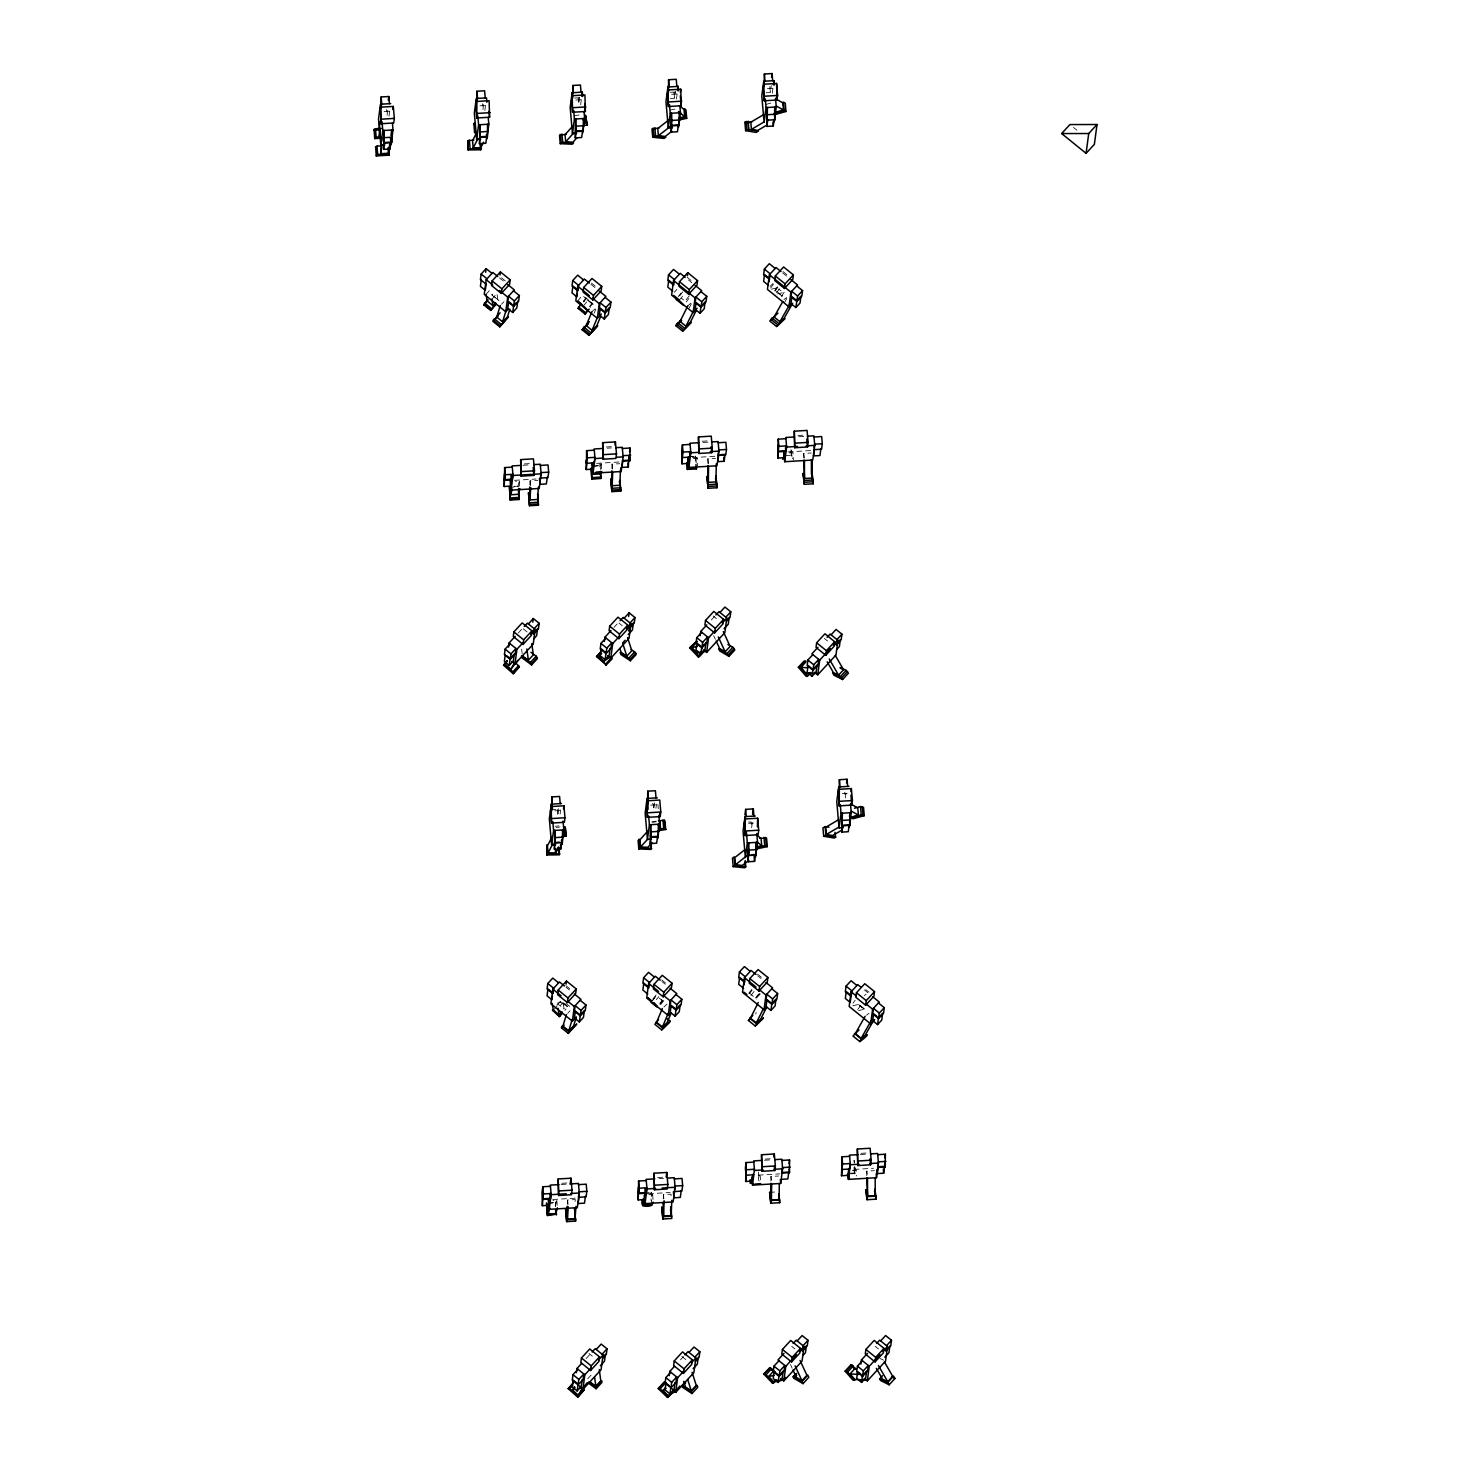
<?xml version="1.0" encoding="UTF-8"?>
<svg xmlns="http://www.w3.org/2000/svg" width="1471" height="1471" viewBox="0 0 1471 1471"><rect width="100%" height="100%" fill="white"/><g stroke="black" fill="none" stroke-linecap="round" stroke-linejoin="round"><path stroke-width="0.75" stroke-dasharray="5 3.75" d="M707.827 463.347L707.882 458.823L715.55 458.364M770.878 1180.992L770.951 1176.469L778.619 1176.009M611.918 468.569L612.083 464.156L619.751 463.696M663.256 1198.994L663.421 1194.599L671.089 1194.139L670.923 1198.534M529.799 484.934L530.112 480.815L537.779 480.355M567.31 1204.179L567.622 1200.042L575.29 1199.582L574.977 1203.719M387.774 110.343L387.075 115.492L386.56 109.516M389.024 116.172L389.87 109.902M483.591 104.606L482.893 109.755L482.378 103.779M484.842 110.435L485.687 104.147M579.629 97.141L578.71 104.018L578.195 98.024M580.659 104.698L581.486 98.41M558.116 813.72L558.796 808.572M560.102 814.033L560.653 809.841M670.261 98.52L674.527 98.281L675.446 91.404M676.476 98.962L677.304 92.673M654.613 802.835L653.694 809.694L653.161 803.718L646.78 804.104M655.919 808.296L656.471 804.104M766.078 92.783L770.344 92.526L771.264 85.667M772.293 93.206L773.121 86.936M752.306 822.73L751.607 827.879L751.093 821.903L744.694 822.289M846.009 793.071L845.329 798.22L844.795 792.244M517.792 486.809L519.3 481.072L515.475 481.311M555.707 1206.661L555.542 1201.936L555.707 1202.892L548.996 1203.296M555.321 1206.055L556.81 1200.318L552.986 1200.538M774.592 290.872L777.589 286.33M781.432 296.425L784.429 291.883M594.155 313.231L595.792 309.315M689.329 307.825L691.296 303.909M755.726 1014.089L756.168 1012.379M784.65 302.272L786.82 298.429M770.62 288.095L773.93 283.572M777.828 287.341L775.364 290.688L782.223 296.241L784.668 292.894M776.486 292.858L779.795 288.334M852.959 1003.24L855.166 1000.225M857.722 1009.511L861.031 1004.969M678.149 296.719L680.981 293.078M682.709 291.865L679.197 296.406L683.592 299.974M679.437 300.102L684.125 294.053M686.24 299.643L689.752 295.101M686.258 301.868L688.869 298.521M748.721 993.293L754.347 986.03M749.566 993.458L752.177 990.093M751.019 995.389L754.531 990.847M755.469 997.945L758.981 993.403M759.79 993.403L755.561 998.846L760.323 993.955M599.561 466.27L601.326 464.045L597.483 464.284M593.457 465.994L600.168 465.59L593.199 466.325M651.837 1205.282L651.157 1192.301L651.34 1193.477L644.629 1193.864M648.84 1194.709L652.664 1194.489L650.918 1196.695L651.157 1200.52M577.662 301.04L581.321 296.59M583.417 301.022L585.863 298.043L593.199 304.166L590.496 307.476M586.359 298.631L583.656 301.923L585.936 298.944L583.674 296.388M583.527 305.803L588.4 299.845M589.356 306.667L591.802 303.688L589.54 301.132M590.257 306.575L592.703 303.596L585.476 297.473M652.995 998.791L657.886 992.833M651.451 1001.659L656.342 995.72L652.425 1000.685M656.36 999.6L658.806 996.621M659.762 1003.443L662.207 1000.464L659.927 997.908M659.835 1004.325L663.495 999.875M660.626 1004.583L664.69 999.618M486.037 294.402L491.02 288.665M491.902 299.146L496.885 293.428L497.97 299.992L492.105 295.23L491.388 290.853M556.865 1004.932L560.745 1000.868L567.696 1007.065L564.919 1010.264M553.942 1009.492L560.837 1001.53M560.543 1005.337L563.044 1002.468M674.27 292.269L676.917 289.382M770.087 286.514L772.735 283.646M518.233 633.045L522.793 628.099M614.051 627.308L617.085 623.998M711.376 619.916L714.428 616.606M586.12 1358.579L590.68 1353.633M587.665 1378.823L592.004 1374.098M680.448 1359.866L683.482 1356.575M501.482 304.258L503.928 301.776M567.641 1013.317L570.068 1010.834M864.268 995.536L866.162 994.267M591.93 311.778L595.056 308.818M663.899 1007.065L667.007 1004.105M687.876 305.766L690.8 303.228M783.896 299.643L786.58 297.547M866.456 1015.247L869.14 1013.17M564.165 1003.645L567.585 1006.421L566.703 1007.047L559.844 1001.494M765.95 104.441L770.988 103.062M771.466 289.162L777.276 287.838M777.332 293.924L783.142 292.582L778.747 289.033M852.684 1005.815L858.807 1004.325L865.647 1009.878L857.648 1004.601M858.549 1010.577L864.36 1009.235L858.494 1004.491M670.022 110.104L675.391 108.964M574.131 115.768L579.739 114.867M651.763 821.866L656.231 821.149M652.425 822.363L656.158 821.756M555.119 826.297L558.943 825.875M556.148 827.456L559.955 827.033M574.573 98.042L580.328 97.711M670.39 92.305L676.127 91.956M384.188 111.52L390.569 111.134M480.006 105.783L486.386 105.397M575.805 100.046L582.203 99.66M671.622 94.291L678.021 93.923M767.439 88.554L773.838 88.168M606.291 446.982L612.69 446.614M702.108 441.245L708.507 440.859M797.926 435.508L804.324 435.122M607.137 448.195L611.458 447.938M702.954 442.458L709.445 442.072M798.771 436.722L805.262 436.335M524.32 463.935L530.7 463.549M522.996 465.277L531.638 464.744M688.814 456.451L695.801 456.267L696.243 463.935M689.108 456.672L695.801 456.267M596.527 463.365L620.321 461.949M692.345 457.628L716.138 456.212M788.162 451.891L811.955 450.475M693.337 458.529L697.18 458.308L697.603 465.976M789.21 452.866L793.034 452.627L793.384 460.166M803.718 457.977L803.699 453.436L811.367 452.976M785.477 455.605L791.233 455.256L792.667 458.529M514.556 480.318L536.161 479.013M513.912 486.423L518.38 486.147L511.448 487.416M550.963 809.841L559.495 809.142M554.806 810.87L561.187 810.503M650.605 805.133L657.004 804.747M842.239 793.66L848.638 793.274M748.537 823.319L754.917 822.933M765.196 1159.074L771.576 1158.688M861.013 1153.338L867.394 1152.951M764.497 1160.251L773.139 1159.736M860.314 1154.514L868.956 1154M561.83 1183.291L568.229 1182.905M657.647 1177.535L664.046 1177.168M561.15 1184.468L567.622 1184.081M659.118 1178.602L663.439 1178.345M758.209 1175.164L779.832 1173.876M854.026 1169.427L873.498 1168.268M852.261 1170.567L856.104 1170.328L856.361 1175.991M866.787 1175.678L866.768 1171.137L874.436 1170.677M850.459 1173.196L854.283 1172.957L855.717 1176.248M850.477 1173.821L854.964 1173.564L854.651 1166.76M644.28 1192.926L650.991 1192.521M552.71 1199.509L576.485 1198.093M648.509 1193.772L670.132 1192.466M548.683 1202.91L555.394 1202.506M769.609 1192.337L776.32 1191.951M879.934 1358.432L883.391 1360.142M697.18 458.308L695.213 456.948L695.526 462.703M1073.425 127.389L1076.919 130.202M782.995 271.547L787.886 275.518M782.646 272.907L787.61 276.934M776.651 291.35L781.781 295.506M687.196 277.284L692.069 281.255M688.483 279.986L691.793 282.671M591.379 283.039L596.27 286.992M591.011 284.381L595.976 288.408M587.407 300.121L591.802 303.688M501.427 277.817L506.318 281.77M499.441 277.854L504.406 281.862M824.312 638.377L827.585 641.025M713.196 616L716.451 618.647M618.997 623.06L622.27 625.708M523.198 628.797L528.071 632.769M865.775 989.615L869.03 992.245M864.36 989.946L867.669 992.631M757.51 974.151L762.383 978.105M757.712 975.806L761.022 978.491M749.603 993.182L756.407 998.993M661.693 979.888L666.584 983.86M661.895 981.562L665.205 984.228M659.265 998.092L662.207 1000.464M565.875 985.625L570.766 989.597M566.078 987.298L569.387 989.983M565.783 1003.296L570.748 1007.304M875.19 1346.333L878.463 1348.962M791.729 1346.351L794.984 1348.981M681.937 1356.483L686.828 1360.454M589.117 1353.541L592.372 1356.188M713.656 635.619L715.366 639.315M790.46 1364.518L792.17 1368.214M854.669 1167.055L856.104 1170.328M854.964 1173.564L854.449 1168.636M499.037 300.893L492.031 294.365L492.197 295.34M563.393 1004.656L564.129 1009.032L558.263 1004.288L557.527 999.912M803.699 453.436L804.435 458.069M866.768 1171.137L867.246 1174.226M707.882 458.823L708.617 464.266M770.951 1176.469L771.429 1180.11M521.598 649.171L522.205 653.676M612.083 464.156L612.782 470.297M663.421 1194.599L663.899 1198.7M854.449 1162.237L854.063 1160.251L854.357 1166.54M530.112 480.815L530.792 487.526M567.622 1200.042L568.082 1204.528M769.811 86.55L770.344 92.526M673.994 92.287L674.527 98.281M657.886 804.398L658.273 808.793M557.344 809.455L557.877 815.449M519.3 481.072L519.87 488.574M556.81 1200.318L557.252 1205.926M652.664 1194.489L653.05 1200.226M601.326 464.045L601.823 471.713M600.168 465.59L600.425 469.414M760.452 1179.852L760.231 1176.028L758.264 1174.649L758.576 1180.422M758.484 1172.074L759.257 1181.011M695.507 456.065L695.875 462.446M854.026 1167.312L854.283 1172.957M791.692 451.579L792.005 458.364M791.361 450.512L791.747 458.878M790.975 449.611L791.233 455.256"/><path stroke-width="1.5" d="M591.342 468.035L591.802 479.215L600.922 478.461L600.536 471.327M707.79 465.608L708.342 482.359L716.009 481.9L716.267 463.806M708.084 488.28L706.926 476.494L708.084 488.28L717.039 487.747L715.862 475.96L717.039 487.747M708.342 482.359L708.581 466.528M770.804 1203.223L769.609 1192.337L770.804 1203.223L779.74 1202.69L778.968 1193.845M770.694 1194.581L770.859 1183.272M779.317 1183.714L779.078 1199.564L771.411 1200.023L771.65 1184.173M687.178 462.556L687.472 469.525L686.92 462.979M687.288 469.378L696.427 468.992L696.445 467.778L687.509 468.311M611.826 470.757L612.193 485.706L619.861 485.246L620.449 469.837M611.881 491.627L610.796 479.086L611.881 491.627L620.817 491.093L619.935 480.392M612.193 485.706L612.708 472.504M663.09 1203.388L663.531 1216.131L671.199 1215.671L671.787 1200.281M662.869 1218.999L661.748 1207.213L662.869 1218.999L671.806 1218.466L670.831 1206.937M663.531 1216.131L664.12 1200.741M670.684 1206.68L671.107 1212.325M783.068 458.897L782.793 459.43M529.652 487.011L529.873 499.938L537.54 499.478L538.441 487.066M529.486 505.748L528.494 492.693L529.486 505.748L538.423 505.215L537.632 494.164M529.873 499.938L530.792 487.526M567.162 1206.238L567.383 1219.165L575.051 1218.705L575.97 1206.312M566.666 1221.629L565.618 1209.18L566.666 1221.629L575.602 1221.095L574.573 1208.647L575.602 1221.095M567.383 1219.165L568.302 1206.772M574.683 1207.856L575.051 1218.705M381.191 128.4L375.436 128.749L373.983 130.202L378.231 129.944M381.099 138.2L374.719 138.587L376.171 137.134L380.014 136.895M389.429 103.687L388.785 96.516L381.136 96.976L380.86 108.615M380.529 107.199L380.971 123.748L393.75 122.976L394.357 118.397L393.309 106.427L380.529 107.199L380.971 123.748M380.621 106.464L381.081 103.025L381.43 107.015M375.51 147.56L376.962 146.107L380.805 145.868M379.665 121.836L379.316 136.343L380.29 129.007M389.19 153.793L389.024 155.154L376.245 155.926L377.698 154.473L389.19 153.793L388.638 147.505M384.924 144.949L380.842 145.206L382.791 130.551L382.019 121.78M389.723 144.066L388.509 153.223L380.842 153.683L382.055 144.526M388.307 100.175L388.785 96.516M383.968 143.147L384.078 130.478L383.968 143.147L391.635 142.687L391.746 130.018L391.01 135.516M383.637 149.38L384.023 136.527L383.637 149.38L390.036 148.994L390.937 142.117L384.556 142.503M392.904 109.479L393.309 106.427M392.444 123.362L393.014 129.944L391.065 144.581L390.477 138.017M485.246 97.95L484.603 90.779L476.935 91.239L476.788 117.993L489.567 117.239L489.126 100.69L476.347 101.462M480.741 139.212L476.659 139.469L478.608 124.814L477.836 116.025M479.785 137.41L479.895 124.722L479.785 137.41L487.453 136.95L487.545 124.263M479.454 143.643L480.373 136.766L486.754 136.38L485.835 143.257L479.454 143.643L479.84 130.79L480.19 134.78M488.243 117.606L488.832 124.189L486.883 138.844L486.496 134.468M491.994 273.385L486.129 268.641L481.146 274.047L480.41 279.527L486.276 284.289M481.311 279.472L480.41 286.349L485.283 290.302L486.202 283.443M485.632 272.3L486.129 268.641M497.786 276.511L492.822 272.484L486.184 279.692L484.235 294.347L505.748 311.76L508.396 308.892M492.123 280.906L491.516 285.484L501.28 293.409L509.573 284.418L510.18 279.839L500.416 271.914L492.123 280.906L501.905 288.831L501.28 293.409M500.011 274.967L500.416 271.914M505.748 311.76L507.697 297.105L514.335 289.916L507.716 284.547M511.945 304.295L508.69 301.647L507.771 308.524L512.662 312.477L514.39 300.967L519.373 295.561L513.489 290.817M517.737 301.114L516.817 307.972L512.662 312.477M519.373 295.561L518.638 301.059L513.655 306.464L507.789 301.702L508.525 296.204L514.39 300.967M512.276 467.116L504.627 467.576L504.516 480.245L512.184 479.785L512.919 474.287L505.252 474.747L504.516 480.245M504.185 486.478L504.571 473.625L504.185 486.478L510.566 486.092L511.136 475.243M533.808 464.615L540.28 464.229L541.126 473.809L539.177 488.464L511.062 490.137L513.011 475.482L512.184 465.921L520.826 465.406M520.66 459.614L521.102 476.144L533.881 475.39L534.488 470.812L533.44 458.842L520.66 459.614L521.102 476.144M581.063 92.213L580.42 85.024L572.752 85.483L572.66 98.171M582.718 96.516L582.332 92.14L572.109 92.747L570.16 107.401L572.476 133.714L576.558 133.475M572.715 91.551L571.557 100.304L572.605 112.256L585.384 111.502L584.943 94.953L572.164 95.725M572.605 112.256L572.109 92.747M572.476 133.714L574.425 119.059L573.653 110.288M510.088 643.728L505.123 649.134L504.388 654.632L510.253 659.376L515.218 653.988L515.953 648.49L510.989 653.896L510.253 659.376M575.657 125.053L575.271 137.888L581.652 137.52L582.571 130.643L576.191 131.029L575.271 137.888M505.289 654.577L504.369 661.454L509.26 665.407L513.397 660.902L514.317 654.043L511.559 657.041M575.602 131.654L575.694 118.986L575.602 131.654L583.27 131.195L583.362 118.526M581.78 96.314L582.332 92.14M508.561 647.13L509.113 642.937L515.199 636.336M509.26 665.407L510.18 658.53L506.925 655.901M513.875 631.905L513.269 636.483L523.051 644.408L531.344 635.398L531.95 630.82L522.168 622.913L513.875 631.905L523.658 639.83L523.051 644.408M582.681 133.107L584.649 118.452L584.061 111.87M511.853 661.398L514.979 663.936L516.928 649.281L523.014 642.68M540.537 476.273L541.015 472.614L548.683 472.154L548.058 464.965L540.39 465.424M572.715 280.575L571.998 286.073L577.864 290.817L578.581 285.337L572.715 280.575L577.698 275.169L583.564 279.931M547.267 477.082L546.348 483.959L539.949 484.345L539.434 478.351M548.683 472.154L547.947 477.652L540.28 478.112M532.815 622.196L533.311 618.537L539.177 623.281L538.441 628.779L533.458 634.185L534.194 628.687L539.177 623.281M589.356 283.057L584.392 279.03L577.754 286.238L575.805 300.875L597.318 318.306L601.29 313.985M577.331 293.409L576.871 296.848L571.98 292.894L572.899 286.018L577.79 289.971M524.32 626.444L527.354 623.134L535.168 629.478L533.219 644.133L514.979 663.936M583.693 287.452L583.086 292.03L592.868 299.955L601.143 290.945L601.768 286.367L591.986 278.46L583.693 287.452L593.475 295.377L592.868 299.955M597.318 318.306L599.267 303.651L605.905 296.443L599.285 291.093M594.266 450.181L586.598 450.641L586.506 463.31L594.174 462.85L594.909 457.352L587.242 457.812L586.506 463.31M604.232 319.023L608.387 314.518L609.307 307.641L605.151 312.146L600.26 308.193L599.359 315.051L604.232 319.023L605.96 307.494L610.943 302.107L605.077 297.344M586.102 460.129L586.175 469.543L592.556 469.157L593.475 462.299M586.175 469.543L587.094 462.666M610.943 302.107L610.208 307.586L605.225 312.992L599.359 308.248L600.094 302.75L605.96 307.494M615.779 447.68L622.27 447.294L623.116 456.874L621.167 471.529L593.052 473.202L595.001 458.547L594.174 448.986L602.816 448.453M560.212 803.644L559.587 796.455L551.919 796.914L551.662 807.8M561.499 803.552L551.276 804.177L549.327 818.832L551.625 845.145L555.725 844.906M552.066 807.763L551.919 796.914M551.588 823.098L551.147 806.549L563.926 805.795L564.974 817.747L564.368 822.326L551.588 823.098L550.54 811.128L551.882 802.982L552.416 808.958M602.65 442.661L603.092 459.209L615.871 458.437L616.478 453.859L615.43 441.907L602.65 442.661L603.092 459.209M551.625 845.145L553.592 830.49L552.82 821.719M554.769 843.085L554.861 830.416L554.769 843.085L562.437 842.626L562.529 829.957M554.438 849.319L554.824 836.466L554.438 849.319L560.819 848.932L561.738 842.074M563.522 808.848L563.926 805.795M615.025 444.959L615.43 441.907M563.044 821.112L563.816 829.883L561.848 844.538L561.462 840.143M547.8 983.492L547.065 988.972L552.931 993.734L553.666 988.236L547.8 983.492L552.765 978.086L558.631 982.83M676.862 86.476L676.237 79.287L668.57 79.747L668.478 92.416M678.536 90.779L678.149 86.384L667.926 87.01L665.977 101.664L668.275 127.977L672.376 127.738M668.533 85.814L667.374 94.549L668.422 106.519L681.202 105.747L680.76 89.216L667.981 89.97M668.422 106.519L667.926 87.01M564.423 985.956L559.458 981.929L552.839 989.137L550.871 1003.792L572.384 1021.205L576.356 1016.884M552.397 996.327L551.938 999.747L547.047 995.793L547.966 988.935L552.857 992.888M668.275 127.977L670.243 113.322L669.47 104.551M605.905 637.991L600.94 643.397L600.205 648.895L606.07 653.639L611.035 648.233L611.771 642.753L606.806 648.141L605.077 659.67L600.186 655.698L601.106 648.84L605.997 652.793M671.475 119.298L671.089 132.151L677.469 131.765L678.388 124.906L672.008 125.292L671.089 132.151M671.42 125.918L671.512 113.249L671.42 125.918L679.087 125.458L679.179 112.789M604.379 641.393L604.93 637.2L611.017 630.599M629.551 451.689L630.048 448.03L622.38 448.49M677.579 90.577L678.149 86.384M558.189 990.057L557.583 994.635L567.365 1002.56L575.657 993.55L576.264 988.972L566.482 981.047L558.189 990.057L567.971 997.982L567.365 1002.56M629.257 460.147L622.858 460.533L621.939 467.392L628.338 467.024L628.908 456.157M622.27 461.159L629.937 460.699L630.048 448.03M680.356 92.268L680.76 89.216M609.693 626.168L609.086 630.746L618.868 638.671L627.161 629.662L627.768 625.083L617.985 617.158L609.693 626.168L619.475 634.093L618.868 638.671M678.499 127.37L680.466 112.715L679.878 106.133M610.134 648.288L609.215 655.165L605.077 659.67M566.078 984.099L566.482 981.047M607.67 655.661L610.796 658.199L612.745 643.544L618.831 636.943M550.43 1186.306L542.781 1186.766L542.045 1192.264L542.67 1199.453L550.338 1198.994L551.073 1193.496L543.406 1193.956L542.67 1199.453M542.339 1205.687L542.725 1192.834L542.339 1205.687L548.72 1205.301L549.639 1198.424L543.259 1198.81M668.533 274.838L667.797 280.336L673.663 285.08L674.398 279.582L668.533 274.838L673.516 269.432L679.381 274.194M572.384 1021.205L574.334 1006.55L580.971 999.361L574.352 993.991M569.792 1183.953L578.434 1183.438L579.28 1192.999L577.331 1207.654L549.216 1209.346L551.165 1194.691L550.338 1185.111L558.98 1184.596M628.632 616.459L629.128 612.8L634.994 617.544L634.258 623.042L629.275 628.448M685.173 277.302L680.209 273.293L673.571 280.483L671.622 295.138L693.135 312.569L697.107 308.248M628.742 631.022L630.011 622.95L634.994 617.544M620.137 620.707L623.171 617.397L630.985 623.741L629.036 638.396L610.796 658.199M558.189 1178.97L558.631 1195.5L571.41 1194.746L572.017 1190.168L570.969 1178.197L558.189 1178.97L558.631 1195.5M579.317 1021.922L583.454 1017.417L584.373 1010.559L580.236 1015.064L575.345 1011.092L574.425 1017.969L579.317 1021.922L581.045 1010.412L586.01 1005.006L580.144 1000.262M679.51 281.715L678.903 286.293L688.667 294.218L696.96 285.209L697.585 280.63L687.803 272.705L679.51 281.715L689.292 289.64L688.667 294.218M586.01 1005.006L585.274 1010.503L580.31 1015.909L574.444 1011.147L575.161 1005.649L581.045 1010.412M687.398 275.757L687.803 272.705M570.362 1182.776L570.969 1178.197M693.135 312.569L695.084 297.914L701.722 290.706L695.103 285.356M579.022 1196.659L578.103 1203.535L584.502 1203.149L585.421 1196.291M690.083 444.426L682.415 444.886L681.68 450.383L682.323 457.573L689.991 457.113L690.726 451.615L683.059 452.075L682.323 457.573M700.049 313.286L700.968 306.409L705.124 301.904L704.204 308.781L700.049 313.286L695.158 309.315L696.077 302.456L700.968 306.409M701.777 301.757L695.912 297.013L695.176 302.511L701.042 307.255L701.777 301.757L706.76 296.351L700.895 291.607M681.992 463.806L682.379 450.953L681.992 463.806L688.373 463.42L689.292 456.543M586.837 1191.345L586.102 1196.842L578.434 1197.302L579.169 1191.804L586.837 1191.345L586.212 1184.173L578.544 1184.633M706.76 296.351L706.025 301.849L701.042 307.255M711.596 441.944L718.087 441.557L718.933 451.119L716.965 465.774L688.869 467.465L690.818 452.811L689.991 443.231L698.633 442.716M656.029 797.889L655.404 790.718L647.736 791.177L648.049 809.399M646.964 800.812L647.405 817.361L660.185 816.589L660.792 812.01L659.744 800.04L646.964 800.812L647.405 817.361M646.78 804.104L647.7 797.227L648.049 801.217M647.645 803.846L647.736 791.177M577.974 1369.262L572.991 1374.668L572.256 1380.166L578.121 1384.91L583.104 1379.522L583.84 1374.024L578.857 1379.412L577.147 1390.941L572.256 1386.969L573.175 1380.111L578.048 1384.064M698.468 436.924L698.909 453.473L711.688 452.7L712.295 448.122L711.247 436.151L698.468 436.924L698.909 453.473M648.637 815.982L649.41 824.753L647.442 839.408L640.602 846.965L647.865 847.296L651.984 842.681M576.43 1372.664L577 1368.471L581.56 1363.525M650.587 837.348L650.678 824.679L650.587 837.348L658.236 836.889L658.346 824.22M581.45 1357.972L580.824 1362.551L590.606 1370.476L598.899 1361.466L599.506 1356.887L589.724 1348.962L581.45 1357.972L591.213 1365.879L590.606 1370.476M650.256 843.582L651.157 836.705L657.555 836.337L656.636 843.196L650.256 843.582L650.642 830.729L650.991 834.719M582.203 1379.559L581.284 1386.436L577.147 1390.941M579.721 1386.932L582.865 1389.47L584.814 1374.815L590.901 1368.214M657.666 838.801L659.633 824.146L658.861 815.375M643.618 977.737L642.882 983.235L648.748 987.997L649.483 982.499L643.618 977.737L648.582 972.349L654.448 977.093M772.68 80.721L772.054 73.55L764.387 74.01L764.129 85.649M764.111 81.788L763.192 88.812L764.24 100.782L777.019 100.01L777.626 95.431L776.578 83.461L763.798 84.233L764.24 100.782M718.675 454.796L717.756 461.655L724.155 461.269L725.056 454.41L720.808 454.668M660.24 980.219L655.275 976.192L648.637 983.4L646.688 998.055L668.202 1015.468L670.85 1012.581M765.288 98.814L766.06 107.585L764.093 122.24L761.794 95.909L763.743 81.273L773.967 80.648L774.353 85.042M701.722 632.254L696.739 637.66L696.022 643.158L701.888 647.902L706.852 642.496L707.588 636.998L702.623 642.404L701.888 647.902M771.558 77.209L772.054 73.55M767.053 115.271L766.906 126.414L773.286 126.028L774.206 119.169M767.237 120.181L767.329 107.512L767.237 120.181L774.886 119.721L774.996 107.052L774.5 110.711M592.188 1351.978L595.222 1348.668L603.055 1355.012L601.106 1369.666L582.865 1389.47M766.906 126.414L767.807 119.537M773.397 84.84L773.967 80.648M700.178 635.656L700.748 631.464L706.816 624.862M654.007 984.32L653.4 988.898L663.182 996.805L671.456 987.813L672.082 983.235L662.299 975.31L654.007 984.32L663.789 992.226L663.182 996.805M726.49 449.464L725.755 454.962L718.087 455.422L718.823 449.924L726.49 449.464L725.865 442.293L718.197 442.753M596.215 1349.459L601.179 1344.071L607.045 1348.815L606.309 1354.313L602.577 1358.358M776.578 83.461L777.019 100.01M705.51 620.431L704.903 625.01L714.685 632.916L722.96 623.925L723.585 619.346L713.803 611.421L705.51 620.431L715.292 628.338L714.685 632.916M774.316 121.633L776.265 106.978L775.511 98.208M705.951 642.551L705.032 649.428L698.32 656.967L689.642 647.865L696.813 641.282L689.642 647.865M703.487 649.925L706.613 652.444L708.562 637.789L714.649 631.188M646.247 1180.569L638.579 1181.029L638.488 1193.698L646.155 1193.238L646.891 1187.759L639.223 1188.219L638.488 1193.698M638.157 1199.931L638.543 1187.079L638.157 1199.931L644.537 1199.564L645.107 1188.697M775.199 268.439L769.333 263.695L764.35 269.101L763.614 274.599L769.48 279.343M668.202 1015.468L670.151 1000.813L676.789 993.624L670.169 988.255M667.76 1178.087L674.251 1177.701L675.097 1187.262L673.13 1201.917L645.034 1203.609L646.983 1188.954L646.155 1179.374L654.797 1178.859M780.991 271.565L776.026 267.538L769.388 274.746L767.439 289.401L788.952 306.814L791.6 303.945M768.947 281.936L769.977 275.684M715.936 614.97L718.988 611.66L726.803 618.004L724.854 632.64L706.613 652.444M654.007 1173.214L654.448 1189.763L667.227 1188.991L667.834 1184.412L666.786 1172.461L654.007 1173.214L654.448 1189.763M675.134 1016.185L676.035 1009.308L680.19 1004.822L679.271 1011.68L675.134 1016.185L670.243 1012.232L671.162 1005.355L676.035 1009.308M676.844 1004.675L670.978 999.912L670.243 1005.41L676.108 1010.154L676.844 1004.675L681.827 999.269L675.961 994.506M729.156 617.36L728.255 624.219L724.1 628.724M775.327 275.978L774.721 280.556L784.484 288.463L792.777 279.472L793.384 274.893L783.62 266.968L775.327 275.978L785.109 283.885L784.484 288.463M719.963 612.451L724.927 607.045L730.793 611.807L730.076 617.305L726.343 621.35M681.827 999.269L681.091 1004.767L676.108 1010.154M666.161 1177.039L666.786 1172.461M788.952 306.814L790.902 292.159L797.539 284.969L790.92 279.6M674.509 1189.726L674.987 1186.067L682.654 1185.608L682.029 1178.436L674.362 1178.896M785.9 438.689L778.233 439.149L778.141 451.818L785.808 451.376L786.525 445.878L778.876 446.338L778.141 451.818M795.866 307.531L800.022 303.044L800.923 296.167L796.786 300.672L791.894 296.701L790.975 303.578L795.866 307.531L797.595 296.02L802.559 290.614L796.694 285.87M777.81 458.051L778.196 445.217L777.81 458.051L784.19 457.683L785.109 450.806L778.729 451.192M681.22 1190.535L680.319 1197.412L673.92 1197.799L673.405 1191.804M682.654 1185.608L681.919 1191.105L674.251 1191.565M802.559 290.614L801.842 296.112L796.859 301.518L790.993 296.756L791.729 291.276L797.595 296.02M807.414 436.207L813.904 435.821L814.75 445.382L812.783 460.037L784.687 461.729L786.636 447.074L785.79 437.494L794.45 436.979M670.794 1372.204L665.811 1377.61L665.076 1383.108L670.941 1387.852L675.925 1382.464L676.66 1376.966L671.677 1382.354L670.941 1387.852M794.285 431.187L794.726 447.736L807.505 446.963L808.112 442.385L807.064 430.415L794.285 431.187L794.726 447.736M669.25 1375.606L669.801 1371.413L674.362 1366.467M744.914 814.86L745.65 809.363L753.317 808.903L753.943 816.074M755.23 816L745.006 816.626L743.057 831.28L745.374 857.593L747.323 842.938L746.367 831.979M745.153 818.851L744.271 823.576L745.319 835.546L758.098 834.774L758.705 830.196L757.657 818.225L744.878 818.998L745.319 835.546M669.25 1385.7L665.977 1383.053L665.057 1389.93L669.949 1393.883L670.868 1387.006M674.251 1360.914L673.644 1365.493L683.427 1373.418L691.719 1364.408L692.326 1359.829L682.544 1351.904L674.251 1360.914L684.033 1368.839L683.427 1373.418M675.024 1382.519L674.104 1389.378L669.949 1393.883M752.582 814.401L753.317 808.903M672.541 1389.874L675.667 1392.412L677.635 1377.757L683.702 1371.156M748.5 855.534L748.592 842.865L748.5 855.534L756.168 855.074L756.259 842.405L756.168 855.074M748.169 861.767L748.555 848.914L748.169 861.767L754.549 861.381L755.469 854.522L751.203 854.78M757.657 818.225L757.4 826.794M750.265 971.356L744.4 966.594L739.417 972L738.699 977.498L744.565 982.242L745.043 978.583M755.579 856.986L757.547 842.331L756.774 833.561M814.143 447.846L814.64 444.187L822.307 443.727L821.664 436.556L814.015 437.016M814.493 449.041L813.573 455.918L819.954 455.532L820.873 448.655M756.057 974.482L751.093 970.455L744.455 977.663L742.506 992.3L764.019 1009.731L766.667 1006.844M744.032 984.835L744.491 981.396L739.6 977.443L738.681 984.32L743.572 988.273M685.008 1354.92L688.042 1351.61L695.875 1357.954L693.907 1372.608L675.667 1392.412M698.229 1357.31L697.309 1364.169L693.172 1368.674M689.016 1352.401L693.999 1347.013L699.865 1351.757L699.13 1357.255L695.397 1361.3M749.824 978.564L749.217 983.161L758.981 991.068L767.274 982.076L767.899 977.498L758.117 969.573L749.824 978.564L759.606 986.489L758.981 991.068M822.307 443.727L821.572 449.225L813.904 449.685M812.856 654.632L807.873 660.038L807.138 665.536L813.003 670.28L817.986 664.874L818.722 659.376L813.739 664.782L813.003 670.28M764.019 1009.731L765.968 995.076L772.606 987.868L765.986 982.518M753.796 1162.108L746.128 1162.568L745.392 1168.048L746.018 1175.237L753.685 1174.777M812.01 676.292L812.93 669.434L817.085 664.929L816.166 671.806L812.01 676.292L807.138 672.339L808.039 665.48L812.93 669.434M816.644 642.809L816.019 647.387L825.801 655.294L834.094 646.302L834.701 641.724L824.937 633.799L816.644 642.809L826.408 650.715L825.801 655.294M746.018 1175.237L746.128 1162.568M745.687 1181.47L746.091 1168.618L745.687 1181.47L752.086 1181.084L753.005 1174.207M770.933 1010.448L771.852 1003.571L776.008 999.066L775.088 1005.943L770.933 1010.448L766.06 1006.477L766.961 999.618L771.852 1003.571M772.661 998.919L766.796 994.175L766.06 999.673L771.926 1004.417L772.661 998.919L777.644 993.532L771.779 988.769M814.603 672.302L817.747 674.821L819.696 660.166L830.324 648.619M777.644 993.532L776.909 999.03L771.926 1004.417M775.309 1159.608L781.8 1159.222L782.627 1168.801L780.678 1183.438L752.564 1185.13L754.421 1169.28L746.753 1169.739M761.537 1154.753L761.978 1171.284L774.757 1170.53L775.364 1165.951L774.316 1153.981L761.537 1154.753L761.978 1171.284M827.07 637.329L830.104 634.038L837.937 640.363L835.969 655.018L817.747 674.821M841.927 634.185L841.191 639.683L836.227 645.07L836.962 639.572L841.927 634.185L836.061 629.423L831.097 634.828M773.911 1157.033L774.316 1153.981M847.664 786.415L847.039 779.244L839.371 779.704L839.297 793.531M838.599 789.339L839.04 805.869L851.819 805.115L852.426 800.537L851.378 788.566L838.599 789.339L839.04 805.869M789.081 1163.616L789.559 1159.957L781.892 1160.417M838.415 792.612L839.095 787.463M790.184 1167.128L782.535 1167.588L781.8 1173.086L789.467 1172.626L789.559 1159.957M843.159 827.677L839.077 827.916L841.026 813.279L840.272 804.49M846.542 782.903L847.039 779.244M842.037 820.965L841.872 832.108L848.271 831.722L849.19 824.845L842.791 825.231L841.872 832.108M842.203 825.875L842.313 813.187L842.203 825.875L849.87 825.415L849.981 812.728L849.484 816.405M778.95 1360.749L773.967 1366.154L773.231 1371.652L779.097 1376.396L784.08 1370.99L784.815 1365.493L779.832 1370.898L779.097 1376.396M850.955 791.619L851.378 788.566M849.3 827.309L851.249 812.654L850.477 803.883M778.104 1382.427L779.023 1375.55L783.179 1371.046L782.259 1377.922L778.104 1382.427L773.213 1378.456L774.132 1371.597L779.023 1375.55M782.407 1349.459L781.8 1354.037L791.582 1361.944L799.875 1352.952L800.481 1348.374L790.699 1340.449L782.407 1349.459L792.189 1357.365L791.582 1361.944M780.696 1378.419L783.822 1380.938L785.79 1366.283L796.418 1354.736M856.913 985.496L851.047 980.752L846.064 986.14L845.329 991.638L851.194 996.382M793.163 1343.464L796.197 1340.155L804.03 1346.498L802.063 1361.135L783.822 1380.938M861.05 987.28L857.74 984.595L851.102 991.803L849.153 1006.458L870.667 1023.871L874.638 1019.55M850.9 997.264L850.201 1002.413L845.329 998.46L846.23 991.583L851.121 995.536M851.452 994.561L851.93 990.902L846.064 986.14M808.02 1340.302L807.285 1345.8L802.32 1351.187L803.037 1345.689L808.02 1340.302L802.155 1335.539L797.172 1340.945M856.471 992.723L855.865 997.301L865.628 1005.208L873.921 996.216L874.528 991.638L864.764 983.713L856.471 992.723L866.235 1000.629L865.628 1005.208M849.613 1156.353L841.945 1156.813L841.835 1169.5L849.503 1169.04L850.238 1163.543L842.57 1164.002L841.835 1169.5M841.89 1162.881L841.504 1175.734L847.903 1175.347L848.804 1168.47M841.504 1175.734L842.423 1168.857M871.126 1153.871L877.599 1153.485L878.444 1163.046L876.495 1177.701L848.381 1179.393L850.348 1164.738L849.503 1155.158L858.145 1154.643M870.667 1023.871L872.616 1009.216L879.253 1002.008L872.634 996.658M857.354 1149.016L857.795 1165.547L870.575 1164.793L871.181 1160.214L870.133 1148.244L857.354 1149.016L857.795 1165.547M877.58 1024.588L878.5 1017.711L882.655 1013.225L881.736 1020.083L877.58 1024.588L872.689 1020.635L873.609 1013.758L876.863 1016.387M879.309 1013.059L873.443 1008.315L872.708 1013.813L878.573 1018.557L879.309 1013.059L884.292 1007.672L878.408 1002.909M884.292 1007.672L883.556 1013.17L878.573 1018.557M877.286 1173.582L878.187 1166.705L884.586 1166.338L883.666 1173.196L877.286 1173.582L876.937 1169.592M884.88 1157.879L885.377 1154.22L877.709 1154.68M862.411 1360.73L857.446 1366.136L856.71 1371.616L862.576 1376.378L867.541 1370.972L868.276 1365.474L863.312 1370.88L862.576 1376.378M886.002 1161.391L878.334 1161.851L877.617 1167.349L885.266 1166.889L885.377 1154.22M860.884 1364.132L861.436 1359.94L867.522 1353.338M861.583 1382.391L862.502 1375.532L866.64 1371.027L865.72 1377.904L861.583 1382.391L856.692 1378.437L857.611 1371.579L862.502 1375.532M865.886 1349.422L865.279 1354L875.061 1361.925L883.336 1352.934L883.961 1348.355L874.179 1340.43L865.886 1349.422L875.668 1357.347L875.061 1361.925M864.176 1378.382L867.302 1380.92L869.269 1366.265L879.897 1354.717M876.642 1343.428L879.676 1340.136L887.491 1346.461L885.542 1361.116L867.302 1380.92M889.863 1345.818L888.944 1352.695L884.788 1357.2M880.651 1340.927L885.634 1335.521L891.5 1340.283L890.764 1345.781L885.781 1351.169M1086.076 153.352L1088.724 133.53L1097.017 124.52L1069.932 124.557L1061.639 133.548L1086.076 153.352L1094.369 144.342L1097.017 124.52M519.87 488.574L518.362 494.311L510.713 494.771L512.202 489.034M510.18 500.03L509.444 486.68L510.18 500.03L519.116 499.496L518.564 488.409M547.635 1214.66L556.571 1214.127L547.396 1215.524L546.771 1203.425M557.38 1207.801L555.891 1213.538L548.223 1213.998L549.731 1208.261M500.066 312.79L492.877 321.303L499.735 326.856L508.378 316.835L499.735 326.856M500.269 305.49L496.738 317.074L502.604 321.818L507.495 316.853L509.83 309.149M502.604 321.818L506.134 310.252M561.481 1027.88L562.014 1026.151L568.854 1031.686L568.321 1033.414L561.481 1027.88L564.184 1025.122M566.427 1014.549L562.897 1026.133L568.762 1030.877L573.635 1025.912L575.988 1018.189M568.762 1030.877L572.293 1019.293M588.952 335.333L597.612 325.882L588.952 335.333L582.111 329.798L589.375 321.671M591.93 311.778L586.194 325.532L592.059 330.295L596.73 325.863L600.848 316.026M592.059 330.295L597.796 316.522M658.512 1019.624L654.852 1024.349L661.693 1029.884L669.489 1022.492L670.059 1021.131L666.639 1018.355M662.336 1008.536L656.581 1022.308L662.446 1027.052L667.135 1022.621L671.236 1012.802M662.446 1027.052L668.202 1013.298M661.693 1029.884L670.059 1021.131M680.172 301.298L683.647 305.233L676.255 299.588L676.752 298.521M682.636 331.177L691.131 322.462L682.636 331.177L675.777 325.643L680.999 319.777M687.876 305.766L680.025 321.45L685.891 326.213L690.285 322.388L696.169 310.62M685.891 326.213L693.742 310.51M755.248 1026.004L763.357 1018.079L755.248 1026.004L748.39 1020.451L752.876 1015.247M758.282 1002.487L750.431 1018.189L756.296 1022.933L760.691 1019.109L766.593 1007.359M756.296 1022.933L763.173 1009.198M473.883 140.094L467.852 140.609L468.109 149.913L480.686 149.785L481.035 144.213M477.303 131.415L472.54 140.701L473.184 147.872L480.723 147.799L483.573 142.227M468.109 149.913L467.852 140.609M473.184 147.872L477.946 138.587M552.232 836.503L547.469 845.788L548.095 852.959L555.652 852.886L558.502 847.314M546.807 854.964L546.789 845.2L546.807 854.964L559.385 854.835L559.311 847.627M548.095 852.959L552.875 843.674M578.232 308.542L580.971 304.001M587.812 309.535L585.072 314.077L589.135 309.131M777.938 313.158L769.756 320.972L776.596 326.507L784.779 318.711L776.596 326.507M782.793 301.555L774.077 316.945L779.943 321.689L783.969 318.563L792.685 303.191M779.943 321.689L789.762 304.387M858.99 1029.939L852.996 1036.062L859.836 1041.597C873.075 1032.311 865.831 1032.293 859.836 1041.597M865.113 1016.296L855.295 1033.598L861.16 1038.342L865.187 1035.216L873.921 1019.844M861.16 1038.342L870.979 1021.039M515.751 662.998L519.392 666.731L513.195 673.718L503.597 665.241L507.09 661.067M507.054 660.755L505.086 664.193L510.842 669.268L517.792 660.442M510.842 669.268L514.776 662.41M513.195 673.718L519.392 666.731M577.79 1397.156L584.171 1389.838L577.79 1397.156L568.192 1388.679L572.936 1383.273M584.723 1385.682L587.223 1382.997L578.305 1395.262L572.55 1390.169L574.517 1386.73M578.305 1395.262L582.24 1388.385L579.353 1385.847M496.279 304.074L490.744 310.436L483.904 304.902L487.563 299.514M490.744 310.436L495.892 303.339M600.922 478.461L600.315 472.301M643.158 1205.485C666.216 1201.494 636.649 1212.876 642.772 1199.748M653.161 1202.138L651.414 1204.363L643.746 1204.823L645.512 1202.598M483.904 304.902L488.059 300.121M486.037 294.402L487.14 300.967L493.006 305.711L495.488 302.842M552.195 1003.443L553.298 1010.007L559.164 1014.769L561.646 1011.901M562.161 1013.445L559.403 1016.626L562.216 1012.195M566.317 134.174L559.513 135.314L560.249 143.68L572.366 144.213L573.598 142.816L562.694 142.356L560.249 143.68M573.267 125.476L565.048 134.707L565.673 141.878L572.936 142.191L577.055 137.594M565.673 141.878L573.892 132.666M648.196 830.563L639.977 839.794L640.602 846.965M638.819 848.932L640.05 847.535L639.315 839.169L638.083 840.548L638.819 848.932L650.936 849.447L651.193 842.258M501.905 288.831L510.18 279.839M513.581 305.619L516.339 302.603M593.475 295.377L601.768 286.367M689.292 289.64L697.585 280.63M785.109 283.885L793.384 274.893M528.328 623.943L533.311 618.537M523.658 639.83L531.95 630.82M530.608 634.424L535.168 629.478M503.597 665.241L506.502 662.097M533.385 633.339L537.54 628.834L536.621 635.711L533.863 638.708M513.6 673.038L512.827 671.842L518.638 665.536M522.499 655.919L528.365 660.24L533.329 654.852L531.822 643.581M536.198 656.195L537.393 658.603L531.601 664.91L530.387 662.502L536.198 656.195L530.921 652.315M531.436 663.789L537.246 657.482M624.145 618.188L629.128 612.8M596.527 656.581L597.502 655.901L606.401 665.002L596.527 656.581L600.867 651.855M597.502 655.901L600.407 652.756M610.483 656.783L603.919 661.233L598.384 655.901L600.867 653.198M619.475 634.093L627.768 625.083M626.425 628.687L630.985 623.741M630.581 626.094L633.357 623.097L632.438 629.956L628.282 634.461M603.919 661.233L606.401 658.53M625.083 640.271L622.601 642.974L626.811 656.14L631.795 650.752L627.584 637.587M605.813 663.899L611.623 657.592L612.212 658.695L605.758 665.444M628.797 658.181L634.608 651.892L635.766 653.179L636.189 654.503L630.379 660.792L620.817 654.448L620.192 652.462L628.797 658.181L630.379 660.792M629.956 659.486L635.766 653.179M706.135 651.12L697.07 653.032L691.848 647.571L696.831 642.183M715.292 628.338L723.585 619.346M725.828 617.195L730.793 611.807M722.243 622.95L726.803 618.004M704.572 644.059L701.814 647.056L700.895 653.933L696.004 649.961L696.923 643.103L700.178 645.732M698.32 656.967L703.175 651.028M699.24 656.765L705.032 650.476M716.23 641.172L719.65 648.564L725.148 651.8L730.131 646.394L723.291 631.592M727.023 653.584L732.834 647.277L734.103 648.564L734.783 650.035L728.972 656.342L719.797 650.973L718.767 648.748L727.023 653.584L728.972 656.342M728.292 654.871L734.103 648.564M798.348 667.282L804.141 660.994L805.851 661.086L800.059 667.393L798.348 667.282L806.31 676.439L810.356 673.35M817.95 647.24L811.882 653.841L819.696 660.166M817.049 673.497L805.648 672.872L800.868 667.393L805.851 661.987M826.408 650.715L834.701 641.724M833.377 645.328L837.937 640.363M807.45 676.495L810.135 672.468M836.153 644.224L840.29 639.738L839.371 646.596L836.613 649.594M827.198 661.803L833.413 672.578L838.58 675.152L843.563 669.746L835.271 655.386M840.327 676.678L846.138 670.371L847.461 671.622L848.399 673.222L842.589 679.528L833.965 675.244L832.568 672.817L840.327 676.678L842.589 679.528M841.651 677.91L847.461 671.622M567.971 997.982L576.264 988.972M663.789 992.226L672.082 983.235M759.606 986.489L767.899 977.498M866.235 1000.629L874.528 991.638M568.192 1388.679L572.55 1383.954M568.578 1387.999L569.737 1388.495L572.642 1385.351M591.213 1365.879L599.506 1356.887M602.08 1354.221L607.045 1348.815M598.495 1359.958L603.055 1355.012M572.55 1390.169L575.032 1387.466M602.65 1357.365L605.408 1354.368L604.489 1361.227L600.352 1365.732M589.963 1381.913L595.829 1386.234L600.793 1380.828L599.285 1369.556M596.123 1388.734L595.902 1387.043L601.694 1380.736L601.933 1382.427L596.123 1388.734L587.977 1382.722M658.217 1388.569L664.028 1382.28L665.922 1382.501L660.13 1388.789L658.217 1388.569L667.448 1397.45L674.233 1390.481M658.879 1388.128L664.671 1381.839M672.173 1388.789L674.95 1391.456L668.386 1395.887L662.851 1390.573L665.333 1387.87M684.033 1368.839L692.326 1359.829M694.882 1357.163L699.865 1351.757M691.315 1362.9L695.875 1357.954M668.386 1395.887L670.868 1393.184M667.448 1397.45L670.353 1394.306M676.2 1390.095L679.915 1386.05M691.977 1393.552L691.352 1391.584L697.144 1385.277L697.787 1387.263L691.977 1393.552L682.415 1387.208L681.992 1385.884L685.633 1382.722M683.739 1381.361L685.541 1387.006L691.278 1390.812L696.261 1385.406L692.05 1372.241M776.78 1379.761L772.514 1383.2L763.835 1374.098L769.627 1367.791L774.978 1371.689M763.835 1374.098L770.547 1367.607M784.043 1353.357L777.957 1359.958L785.79 1366.283M764.736 1373.914L766.06 1374.723L771.852 1368.416M785.404 1377.371L782.921 1380.074L773.856 1382.005L768.634 1376.543L773.617 1371.137M792.189 1357.365L800.481 1348.374M799.47 1351.444L804.03 1346.498M802.247 1350.341L806.384 1345.855L805.464 1352.713L802.706 1355.71M772.514 1383.2L775.419 1380.037M803.019 1383.641L801.989 1381.416L807.8 1375.109L808.811 1377.334L803.019 1383.641L793.844 1378.272L793.145 1376.782L796.05 1373.638M793.145 1376.782L796.62 1373.436M793.844 1378.272L796.73 1375.109M793.016 1370.071L796.436 1377.481L801.952 1380.699L806.917 1375.293L800.077 1360.491M845.108 1371.101L847.609 1372.112L854.78 1380.331L853.07 1380.239L845.108 1371.101L850.918 1364.794L856.287 1369.096M846.248 1371.156L852.058 1364.867M847.609 1372.112L853.419 1365.805M866.198 1380.055L854.798 1379.43L850.017 1373.932L855 1368.545M875.668 1357.347L883.961 1348.355M886.517 1345.671L891.5 1340.283M882.931 1351.426L887.491 1346.461M885.707 1350.323L888.484 1347.326M889.146 1384.799L887.749 1382.372L893.559 1376.065L894.956 1378.492L889.146 1384.799L880.541 1380.497L879.603 1378.879L882.508 1375.734M876.348 1368.361L882.563 1379.136L887.749 1381.71L892.713 1376.304L884.42 1361.944M494.238 319.924L498.301 315.787M568.854 1031.686L576.797 1023.981L568.321 1033.414M879.603 1378.879L887.749 1382.372M582.111 329.798L588.345 323.877M675.777 325.643L681.643 320.549M748.39 1020.451L751.332 1017.914M658.953 128.106L651.984 128.915L652.719 137.281L664.138 138.439L665.867 137.097L655.588 136.049L652.719 137.281M669.268 119.574L657.758 128.565L658.383 135.737L665.241 136.435L671.806 131.305M658.383 135.737L669.893 126.763M744.675 849.852L734.801 857.556L735.445 864.727L742.285 865.426L748.868 860.296M735.445 864.727L746.937 855.736M733.183 866.621L734.912 865.279L745.76 866.879L744.62 867.78L733.183 866.621L732.448 858.237L734.176 856.894L734.912 865.279M598.384 655.901L601.657 653.676M662.851 1390.573L666.124 1388.348M745.613 130.643L748.849 129.54L758.319 131.14L756.131 132.427L745.613 130.643L744.878 122.258L751.902 121.799M763.559 114.701L750.798 122.203L751.424 129.374L757.73 130.441L766.851 125.09M751.424 129.374L764.185 121.872M828.927 827.235L825.139 826.61L822.951 827.897L823.686 836.264L834.204 838.047L835.657 837.183L834.976 832.384M838.47 819.788L825.727 827.29L826.353 834.462L832.66 835.528L841.78 830.177M823.686 836.264L825.875 834.976L835.657 837.183M826.353 834.462L839.114 826.959M473.68 123.638L474.839 123.049L474.655 132.905L473.919 124.52M468.587 148.976L481.403 148.387M776.78 111.87L783.491 110.012L782.848 102.841L775.713 98.87M774.059 113.23L784.098 110.472L785.974 111.502L785.238 103.135L783.363 102.087L784.098 110.472M774.812 114.591L785.974 111.502M854.486 808.223L860.517 806.568L863.514 807.303L864.249 815.67L853.088 818.74L851.213 817.711L861.252 814.934L864.249 815.67M851.709 816.957L858.402 815.099L857.777 807.928L850.643 803.957M679.308 117.864L684.677 116.705L684.033 109.516L679.4 105.655M678.885 118.563L685.321 117.165L686.718 118.342L678.756 120.034M759.716 838.249L766.593 838.231L767.329 846.616L755.414 849.172M756.351 846.891L761.721 845.751L761.077 838.562L756.443 834.701M756.168 847.553L764.736 845.696L767.329 846.616M691.848 647.571L697.291 646.431M768.634 1376.543L774.077 1375.385M583.012 125.679L587.168 124.998L585.55 115.382L587.168 124.998M658.475 820.781L664.506 820.285L665.83 829.497L657.519 830.821M659.21 829.166L663.697 828.43L665.83 829.497M561.904 836.631L566.151 836.172L565.416 827.805L563.779 826.61L564.515 834.976L566.151 836.172M390.698 103.614L380.474 104.22L378.525 118.875L380.842 145.206M381.596 119.169L394.357 118.397M477.395 113.414L490.174 112.66M573.212 107.677L585.991 106.923M669.029 101.94L681.809 101.168M764.846 96.203L777.626 95.431M382.791 130.551L393.014 129.944M478.608 124.814L488.832 124.189M574.425 119.059L584.649 118.452M670.243 113.322L680.466 112.715M766.06 107.585L776.265 106.978M384.703 137.649L392.371 137.189M480.521 131.912L488.188 131.452M576.338 126.175L584.005 125.715M672.155 120.42L679.804 119.96M767.954 114.683L775.622 114.223M603.698 454.631L616.478 453.859M699.516 448.894L712.295 448.122M795.333 443.139L808.112 442.385M623.005 455.679L630.673 455.219M595.001 458.547L603.662 458.033M616.625 457.26L623.116 456.874M690.818 452.811L699.479 452.296M710.272 451.652L718.933 451.119M786.636 447.074L797.447 446.412M806.09 445.897L814.75 445.382M521.709 471.566L534.488 470.812M513.011 475.482L541.126 473.809M596.086 472.062L601.823 471.713L600.076 473.919L592.408 474.379L592.022 468.642M505.105 479.62L511.485 479.233M591.986 477.615L600.922 477.064M611.844 488.298L620.799 487.765M611.936 490.1L620.872 489.567M803.718 460.258L804.508 478.516L812.176 478.057L812.102 459.871M708.011 484.658L716.947 484.124M510.308 497.934L519.245 497.382M804.177 480.484L813.114 479.951L813.242 481.734L813.242 483.775L804.306 484.327L803.074 473.533L804.306 484.327M708.121 486.478L717.057 485.945M510.327 499.46L519.263 498.926M804.288 482.267L813.242 481.734M529.505 502.769L538.46 502.236M529.578 504.516L538.515 503.983M657.316 797.815L647.093 798.44L645.144 813.095L647.442 839.408L651.543 839.169M848.932 786.341L838.727 786.948L836.76 801.603L839.077 827.916M552.195 818.52L564.974 817.747M648.012 812.783L660.792 812.01M839.647 801.29L852.426 800.537M553.592 830.49L563.816 829.883M649.41 824.753L659.633 824.146M841.026 813.279L851.249 812.654M555.505 837.587L563.154 837.128M651.304 831.851L658.971 831.391M842.938 820.377L850.606 819.917M555.358 842.46L559.605 842.203M745.926 830.968L758.705 830.196M747.323 842.938L757.547 842.331M749.235 850.036L756.903 849.576M762.327 1160.38L753.685 1160.913L754.531 1170.475L763.173 1169.96M762.603 1166.705L775.364 1165.951M858.402 1160.968L871.181 1160.214M773.985 1169.316L782.627 1168.801M850.348 1164.738L858.99 1164.223M869.802 1163.561L878.444 1163.046M782.388 1172.461L788.769 1172.074L787.849 1178.933L781.469 1179.319M559.237 1190.922L572.017 1190.168M655.055 1185.185L667.834 1184.412M551.165 1194.691L566.298 1193.79M570.638 1193.514L579.28 1192.999M646.983 1188.954L655.643 1188.421M662.115 1188.035L675.097 1187.262M754.917 1184.045L760.654 1183.695M639.076 1193.073L645.456 1192.687M770.841 1200.501L779.777 1199.968M866.787 1177.958L867.577 1196.217L875.245 1195.758L875.171 1177.591M866.989 1196.64L875.944 1196.107L875.944 1199.178L867.007 1199.711L865.904 1189.69L867.007 1199.711M566.795 1219.772L575.749 1219.238M662.961 1216.682L671.898 1216.149M547.525 853.566L559.863 853.915M1061.639 133.548L1088.724 133.53M640.05 847.535L651.745 848.528M800.868 667.393L807.708 667.76M850.017 1373.932L859.138 1374.447M744.878 122.258L749.088 122.976M840.309 667.485L846.138 670.371M840.125 668.036L843.563 669.746M891.518 1376.782L894.956 1378.492M776.339 106.041L783.491 110.012M851.268 811.128L858.402 815.099M727.869 644.39L732.834 647.277M793.733 1376.58L801.989 1381.416M631.151 649.594L634.608 651.892M626.811 656.14L621.075 652.333L619.879 648.582M682.746 1385.866L691.352 1391.584M696.427 468.992L695.985 464.579M751.019 1182.794L753.005 1184.155M750.136 1183.272L750.21 1179.632M530.387 662.502L521.598 656.011L521.819 657.702L531.601 664.91M588.86 1381.857L595.902 1387.043M764.35 269.101L770.216 273.845M769.388 274.746L790.902 292.159M769.407 278.497L764.515 274.544L763.614 281.402L768.487 285.374M771.907 317.846L778.747 323.399M770.749 319.225L777.589 324.778M673.571 280.483L695.084 297.914M673.589 284.234L668.717 280.281L667.797 287.139L672.688 291.111M673.571 295.358L679.437 300.102M677.69 322.645L684.548 328.198M676.568 324.061L683.408 329.614M577.754 286.238L589.338 295.616M592.648 298.282L599.267 303.651M582.056 304.607L577.662 301.04L586.911 309.646L584.649 307.071M578.526 306.979L585.366 312.514M577.882 308.156L585.072 314.077M583.748 326.985L590.588 332.538M582.681 328.419L589.522 333.954M481.146 274.047L487.011 278.791M486.184 279.692L492.803 285.043M499.423 290.412L507.697 297.105M484.566 302.952L491.406 308.505M483.794 304.24L490.634 309.774M494.219 318.747L501.078 324.282M493.245 320.145L500.085 325.698M807.873 660.038L813.739 664.782M700.748 631.464L708.562 637.789M696.739 637.66L702.623 642.404M604.93 637.2L612.745 643.544M600.94 643.397L606.806 648.141M509.113 642.937L516.928 649.281M505.123 649.134L510.989 653.896M851.102 991.803L856.067 995.812M865.996 1003.847L872.616 1009.216M854.467 1033.451L861.307 1039.004M739.417 972L745.282 976.762M744.455 977.663L756.039 987.041M759.349 989.707L765.968 995.076M743.977 992.153L746.9 994.525M749.566 1018.097L756.425 1023.651M648.637 983.4L658.567 991.436M663.531 995.462L670.151 1000.813M648.674 987.151L643.783 983.18L642.864 990.057L647.755 994.01M650.991 1000.188L648.049 997.816L651.451 1001.659M655.717 1022.29L662.557 1027.824M552.839 989.137L561.113 995.83M567.714 1001.199L574.334 1006.55M559.237 1015.634L552.379 1010.099L559.403 1016.626M861.436 1359.94L869.269 1366.265M857.446 1366.136L863.312 1370.88M773.967 1366.154L779.832 1370.898M669.801 1371.413L677.635 1377.757M665.811 1377.61L671.677 1382.354M577 1368.471L584.814 1374.815M572.991 1374.668L578.857 1379.412M678.48 111.539L684.677 116.705M757.069 841.872L761.721 845.751M504.204 664.212L512.827 671.842M569.737 1388.495L578.379 1396.126M660.13 1388.789L668.422 1396.788M691.002 647.571L698.817 655.753M769.627 1367.791L772.532 1370.825M766.06 1374.723L773.875 1382.905M653.915 1002.578L657.316 1006.403M657.39 1007.304L651.065 1002.339M800.059 667.393L807.23 675.612M850.918 1364.794L854.89 1369.372M583.251 119.905L585.605 123.251L584.98 116.08M658.181 824.992L660.534 828.338L659.909 821.167M829.258 658.99L838.58 675.152M878.408 1365.548L887.749 1381.71M718.308 636.98L725.148 651.8M795.112 1365.879L801.952 1380.699M847.333 1175.053L848.767 1178.345L848.602 1174.557M687.674 1379.522L691.278 1390.812M491.902 299.146L493.006 305.711M558.061 1008.205L559.164 1014.769M812.029 473L813.114 479.951M813.242 483.775L811.44 473.423L811.385 459.798M875.944 1196.107L874.84 1189.156L874.73 1191.455M874.51 1191.124L875.944 1199.178M715.531 478.277L716.009 481.9M778.839 1195.886L779.74 1202.69M770.933 1196.383L771.411 1200.023M526.857 648.968L528.365 660.24M594.615 1377.205L595.829 1386.234M620.118 484.952L620.817 491.093M619.383 481.146L619.861 485.246M670.5 1209.53L671.199 1215.671M537.742 498.485L538.423 505.215M862.263 806.604L862.999 814.971M860.517 806.568L861.252 814.934M884.807 1161.502L885.266 1166.889M850.937 795.131L851.819 805.115M883.317 1169.206L883.666 1173.196M849.558 821.811L849.87 825.415M876.164 1173.876L876.495 1177.701M839.371 779.704L839.996 786.875M806.788 438.983L807.505 446.963M870.041 1158.799L870.575 1164.793M774.426 114.333L774.886 119.721M772.937 122.038L773.286 126.028M764.387 74.01L765.012 81.181M825.139 826.61L825.875 834.976M785.477 447.772L785.808 451.376M847.884 1173.656L848.381 1179.393M783.841 452.149L784.687 461.729M783.675 451.689L784.19 457.683M841.945 1156.813L842.57 1164.002M778.233 439.149L778.876 446.338M748.114 121.155L748.849 129.54M746.33 121.413L747.066 129.779M765.655 837.459L766.409 845.843M764.001 837.33L764.736 845.696M789.136 1169.04L789.467 1172.626M723.806 457.279L724.155 461.269M754.035 855.405L754.549 861.381M780.347 1179.613L780.678 1183.438M686.718 118.342L685.964 109.957L684.585 108.799L685.321 117.165M745.65 809.363L746.293 816.534M745.006 816.626L745.392 821.002M744.694 822.289L745.043 826.279M680.319 95.78L681.202 105.747M711.155 446.724L711.688 452.7M774.408 1166.54L774.757 1170.53M745.209 860.609L745.76 866.879M744.822 862.135L745.19 866.309M668.57 79.747L669.195 86.936M689.513 451.726L689.825 455.311M751.902 1177.48L752.564 1185.13M751.736 1177.094L752.086 1181.084M688.023 457.886L688.869 467.465M687.858 457.444L688.373 463.42M654.852 127.683L655.588 136.049M682.415 444.886L683.059 452.075M653.124 128.014L653.86 136.38M664.506 820.285L665.241 828.651M662.961 820.064L663.697 828.43M629.625 457.113L629.937 460.699M659.835 812.599L660.185 816.589M627.988 463.034L628.338 467.024M620.817 467.686L621.167 471.529M650.587 843.839L650.954 848.013M584.686 103.522L585.384 111.502M572.752 85.483L573.396 92.673M592.206 463.641L593.052 473.202M592.041 463.181L592.556 469.157M561.959 133.971L562.694 142.356M560.341 134.376L561.076 142.761M586.598 450.641L587.242 457.812M645.843 1189.653L646.155 1193.238M644.188 1195.574L645.034 1203.609M638.579 1181.029L639.223 1188.219M565.177 826.904L565.912 835.289M533.182 467.41L533.881 475.39M560.469 844.961L560.819 848.932M558.833 848.565L559.201 852.739M558.281 847.186L558.833 853.456M555.321 849.3L555.652 852.886M551.276 804.177L551.846 810.76M489.034 111.244L489.567 117.239M486.901 102.253L486.515 97.877L476.291 98.483L474.342 113.138L476.659 139.469M511.871 476.199L512.184 479.785M476.935 91.239L477.579 98.41M477.248 101.278L476.898 97.288L475.74 106.041L476.788 117.993M480.392 144.213L480.723 147.799M510.051 480.116L511.062 490.137M480.318 145.592L480.686 149.785M504.627 467.576L505.252 474.747M469.359 140.131L470.095 148.497M549.86 1193.606L550.338 1198.994M548.205 1199.306L549.216 1209.346M542.781 1186.766L543.406 1193.956M391.323 139.101L391.635 142.687M389.668 145.004L390.036 148.994M388.473 148.884L389.024 155.154M388.031 147.836L388.509 153.223M381.136 96.976L381.761 104.147M381.743 140.94L381.43 137.355L380.842 153.683M375.436 128.749L376.171 137.134M376.962 146.107L377.698 154.473M374.094 129.283L374.719 138.587M375.62 146.64L376.245 155.926M518.491 491.167L519.116 499.496M510.124 487.269L510.713 494.771M556.222 1209.64L556.351 1214.991M555.597 1209.806L555.891 1213.538M547.653 1206.514L548.223 1213.998M546.44 1203.039L547.396 1215.524M643.379 1199.067L643.746 1204.823M642.478 1199.435L642.882 1205.815M591.103 468.587L591.802 479.215M867.504 1178.05L867.577 1196.217M804.435 460.331L804.508 478.516"/></g></svg>
